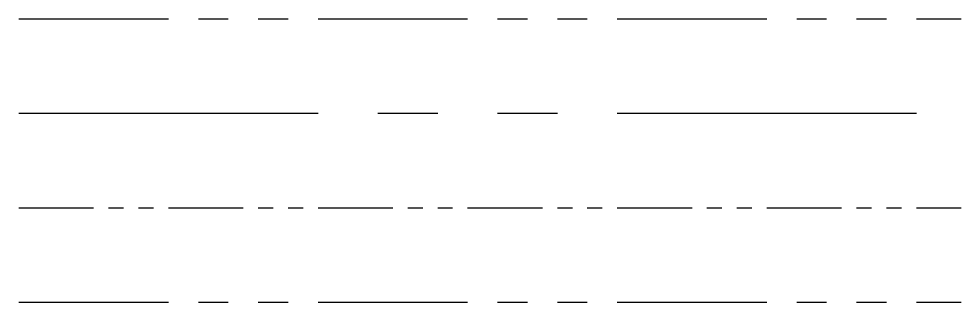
# Model space of a CAD drawing. Extents: x 0 to 200, y 0 to 60.
import ezdxf

# ---------------------------------------------------------------- set-up
doc = ezdxf.new("R2010")
doc.units = 0
for name, pattern in [('PHANTOM', [63.5, 31.75, -6.35, 6.35, -6.35, 6.35, -6.35]), ('PHANTOM2', [31.75, 15.875, -3.175, 3.175, -3.175, 3.175, -3.175]), ('PHANTOMX2', [127, 63.5, -12.7, 12.7, -12.7, 12.7, -12.7])]:
    doc.linetypes.add(name, pattern=pattern)
doc.layers.get('0').update_dxf_attribs({"linetype": 'CONTINUOUS'})
doc.layers.add('PHANTOM_LAYER', color=7, linetype='PHANTOM')

msp = doc.modelspace()

# ---------------------------------------------------------------- linework, layer by layer
at = {"linetype": 'PHANTOMX2'}
msp.add_line((0, 40), (200, 40), dxfattribs=at)
at = {"linetype": 'PHANTOM2'}
msp.add_line((0, 20), (200, 20), dxfattribs=at)
at = {"linetype": 'PHANTOM'}
msp.add_line((0, 0), (200, 0), dxfattribs=at)
at = {"layer": 'PHANTOM_LAYER'}
msp.add_line((0, 60), (200, 60), dxfattribs=at)

doc.saveas('drawing.dxf')
